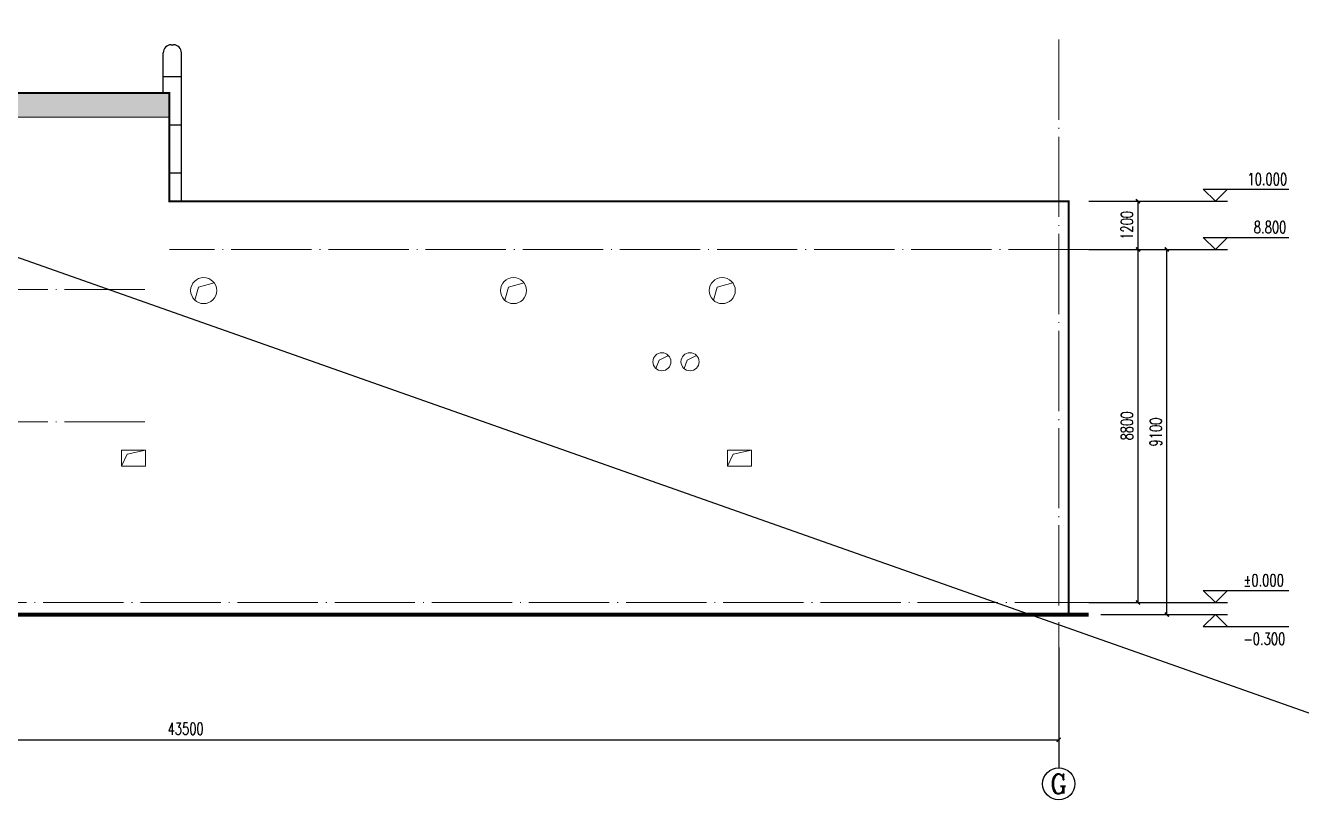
# Model space of a CAD drawing. Extents: x 238398 to 585159, y -66832 to 191977.
# Drawn here: x 402242 to 434028, y -4691 to 14948 of the extents above; entities that cross this region are included whole.
import ezdxf
from ezdxf.enums import TextEntityAlignment as Align

# ---------------------------------------------------------------- set-up
doc = ezdxf.new("R2010")
doc.units = 0
doc.header["$LTSCALE"] = 1000
doc.header["$MEASUREMENT"] = 0
doc.linetypes.add('DOTE', pattern=[2.42, 2, -0.2, 0.02, -0.2])
doc.layers.get('0').update_dxf_attribs({"color": 8})
doc.layers.get('Defpoints').update_dxf_attribs({"color": 8})
for name, color, linetype in [('-人员定位', 6, 'Continuous'), ('AXIS', 8, 'Continuous'), ('AXIS_TEXT', 8, 'Continuous'), ('DIM_ELEV', 8, 'Continuous'), ('PUB_DIM', 8, 'Continuous'), ('填充', 8, 'Continuous')]:
    doc.layers.add(name, color=color, linetype=linetype)
for name, color, linetype, lineweight in [('DOTE', 8, 'DOTE', 13), ('PUB_TEXT', 8, 'Continuous', 20), ('立面1线', 8, 'Continuous', 20)]:
    doc.layers.add(name, color=color, linetype=linetype, lineweight=lineweight)
doc.styles.add('_TCH_AXIS', font='complex.shx', dxfattribs={"bigfont": 'gbcbig.shx'})
doc.styles.add('_TCH_DIM', font='SIMPLEX', dxfattribs={"bigfont": 'GBCBIG'})
doc.styles.add('_TCH_DIM_T3', font='SIMPLEX', dxfattribs={"width": 0.705882, "bigfont": 'GBCBIG'})
doc.dimstyles.new('_TCH_ARCH&&100', dxfattribs={"dimtxt": 297.5, "dimasz": 100, "dimexe": 250, "dimexo": 300, "dimgap": 126.25, "dimtad": 1, "dimdec": 0, "dimzin": 0, "dimdsep": 46, "dimtxsty": '_TCH_DIM_T3', "dimblk": 'ARCHTICK', "dimcen": 0.09, "dimazin": 2, "dimtfac": 1, "dimtdec": 0, "dimtix": 1, "dimtmove": 2, "dimatfit": 3, "dimfxl": 0, "dimtolj": 1, "dimtzin": 0, "dimarcsym": 0})

# ---------------------------------------------------------------- blocks, each defined once
blk = doc.blocks.new('_ArchTick')
at = {"color": 0, "linetype": 'ByBlock', "const_width": 0.4}
blk.add_lwpolyline([(-0.5, -0.5), (0.5, 0.5)], dxfattribs=at)
blk = doc.blocks.new('*D370')
at = {"layer": 'AXIS', "color": 0, "lineweight": -2}
for p, q in [((384481, -853), (384481, -3103)), ((427981, -853), (427981, -3103)), ((384481, -2853), (427981, -2853))]:
    blk.add_line(p, q, dxfattribs=at)
at = {"layer": 'Defpoints', "color": 0}
for p in [(384481, -553), (427981, -553), (427981, -2853)]:
    blk.add_point(p, dxfattribs=at)
at = {"layer": 'AXIS', "color": 0, "lineweight": -2, "xscale": 100, "yscale": 100, "zscale": 100, "rotation": 180}
blk.add_blockref('_ArchTick', (384481, -2853), dxfattribs=at)
at = {"layer": 'AXIS', "color": 0, "lineweight": -2, "xscale": 100, "yscale": 100, "zscale": 100}
blk.add_blockref('_ArchTick', (427981, -2853), dxfattribs=at)
at = {"layer": 'AXIS', "color": 0, "insert": (406231, -2578), "char_height": 297.5, "attachment_point": 5, "style": '_TCH_DIM_T3'}
blk.add_mtext('\\A1;43500', dxfattribs=at)
blk = doc.blocks.new('*D371')
at = {"layer": 'Defpoints', "color": 0}
for p in [(428428, 9367), (429956, 9367), (428428, 567)]:
    blk.add_point(p, dxfattribs=at)
at = {"layer": 'PUB_DIM', "color": 0, "lineweight": -2}
for p, q in [((428728, 9367), (430206, 9367)), ((429956, 567), (429956, 9367)), ((428728, 567), (430206, 567))]:
    blk.add_line(p, q, dxfattribs=at)
at = {"layer": 'PUB_DIM', "color": 0, "lineweight": -2, "xscale": 100, "yscale": 100, "zscale": 100}
for p, rotation in [((429956, 9367), 90), ((429956, 567), 270)]:
    blk.add_blockref('_ArchTick', p, dxfattribs=dict(at, rotation=rotation))
at = {"layer": 'PUB_DIM', "color": 0, "insert": (429681, 4967), "char_height": 297.5, "attachment_point": 5, "rotation": 90, "style": '_TCH_DIM_T3'}
blk.add_mtext('\\A1;8800', dxfattribs=at)
blk = doc.blocks.new('*D372')
at = {"layer": 'Defpoints', "color": 0}
for p in [(428428, 10567), (429956, 10567), (428428, 9367)]:
    blk.add_point(p, dxfattribs=at)
at = {"layer": 'PUB_DIM', "color": 0, "lineweight": -2}
for p, q in [((428728, 10567), (430206, 10567)), ((429956, 9367), (429956, 10567)), ((428728, 9367), (430206, 9367))]:
    blk.add_line(p, q, dxfattribs=at)
at = {"layer": 'PUB_DIM', "color": 0, "lineweight": -2, "xscale": 100, "yscale": 100, "zscale": 100}
for p, rotation in [((429956, 10567), 90), ((429956, 9367), 270)]:
    blk.add_blockref('_ArchTick', p, dxfattribs=dict(at, rotation=rotation))
at = {"layer": 'PUB_DIM', "color": 0, "insert": (429681, 9967), "char_height": 297.5, "attachment_point": 5, "rotation": 90, "style": '_TCH_DIM_T3'}
blk.add_mtext('\\A1;1200', dxfattribs=at)
blk = doc.blocks.new('*D373')
at = {"layer": 'AXIS', "color": 0, "lineweight": -2}
for p, q in [((429028, 9367), (430925, 9367)), ((430675, 267), (430675, 9367)), ((429028, 267), (430925, 267))]:
    blk.add_line(p, q, dxfattribs=at)
at = {"layer": 'Defpoints', "color": 0}
for p in [(428728, 9367), (430675, 9367), (428728, 267)]:
    blk.add_point(p, dxfattribs=at)
at = {"layer": 'AXIS', "color": 0, "lineweight": -2, "xscale": 100, "yscale": 100, "zscale": 100}
for p, rotation in [((430675, 9367), 90), ((430675, 267), 270)]:
    blk.add_blockref('_ArchTick', p, dxfattribs=dict(at, rotation=rotation))
at = {"layer": 'AXIS', "color": 0, "insert": (430400, 4817), "char_height": 297.5, "attachment_point": 5, "rotation": 90, "style": '_TCH_DIM_T3'}
blk.add_mtext('\\A1;9100', dxfattribs=at)

msp = doc.modelspace()

# ---------------------------------------------------------------- hatches: boundary and pattern name
at = {"layer": '填充'}
h = msp.add_hatch(dxfattribs=at)
h.set_pattern_fill('松散材料', color=256, scale=30, style=0)
h.set_pattern_definition([(0, (0, 0), (28.125, 56.25), [0, -56.25])])
h.paths.add_polyline_path([(405826.5, 12666.8), (405826.5, 13266.8), (379980.6, 13266.8), (379980.6, 12666.8)])

# ---------------------------------------------------------------- linework, layer by layer
at = {"layer": '-人员定位'}
msp.add_line((364934.5, 22280.2), (533134.5, -37119.8), dxfattribs=at)
at = {"color": 252}
for p, q in [((405871.6, 14466.8), (405926.5, 14466.8)), ((405671.6, 13266.8), (405671.6, 14266.8)), ((406126.5, 10566.8), (406126.5, 14266.8)), ((406126.5, 13666.8), (405671.6, 13666.8)), ((406126.5, 12466.8), (405826.5, 12466.8)), ((406126.5, 11266.8), (405826.5, 11266.8))]:
    msp.add_line(p, q, dxfattribs=at)
for centre, start, end in [((405871.6, 14266.8), 90, 180), ((405926.5, 14266.8), 0, 90)]:
    msp.add_arc(centre, 200, start, end, dxfattribs=at)
at = {"layer": 'AXIS'}
msp.add_line((427980.6, -552.8), (427980.6, -3552.8), dxfattribs=at)
msp.add_circle((427980.6, -3952.8), 400, dxfattribs=at)
at = {"layer": 'DIM_ELEV'}
for p, q in [((431883.4, 10566.8), (431583.4, 10866.8)), ((431583.4, 10866.8), (433711.6, 10866.8)), ((431883.4, 10566.8), (432183.4, 10866.8)), ((429998.5, 10566.8), (432183.4, 10566.8)), ((431883.4, 9366.8), (431583.4, 9666.8)), ((431583.4, 9666.8), (433711.6, 9666.8)), ((431883.4, 9366.8), (432183.4, 9666.8)), ((429998.5, 9366.8), (432183.4, 9366.8)), ((431883.4, 566.8), (431583.4, 866.8)), ((431583.4, 866.8), (433711.6, 866.8)), ((431883.4, 566.8), (432183.4, 866.8)), ((429998.5, 566.8), (432183.4, 566.8)), ((429998.5, 266.8), (432183.4, 266.8)), ((431883.4, 266.8), (431583.4, -33.2)), ((431883.4, 266.8), (432183.4, -33.2)), ((431583.4, -33.2), (433711.6, -33.2))]:
    msp.add_line(p, q, dxfattribs=at)
at = {"layer": 'DOTE'}
for p, q in [((427980.6, 14595.9), (427980.6, -552.8)), ((405216.3, 12666.8), (377923.2, 12666.8)), ((428728, 9366.8), (405826.5, 9366.8)), ((405216.3, 8366.8), (377923.2, 8366.8)), ((405216.3, 5066.8), (377923.2, 5066.8)), ((428884.4, 566.8), (377923.2, 566.8))]:
    msp.add_line(p, q, dxfattribs=at)
at = {"layer": '立面1线'}
for points, const_width in [([(384230.6, 266.8), (384230.6, 4266.8), (379980.6, 4266.8), (379980.6, 13266.8), (405826.5, 13266.8), (405826.5, 10566.8), (428230.6, 10566.8), (428230.6, 266.8)], 50), ([(428728, 266.8), (377923.2, 266.8)], 100)]:
    msp.add_lwpolyline(points, dxfattribs=dict(at, const_width=const_width))
for points in [[(379980.6, 12666.8), (405826.5, 12666.8)], [(406944.2, 8532), (406552, 8428.3), (406462.2, 8101.1)], [(414661.9, 8532), (414269.7, 8428.3), (414180, 8101.1)], [(419861.9, 8532), (419469.7, 8428.3), (419380, 8101.1)], [(418260.2, 6720.2), (418026.4, 6606.6), (417946.2, 6398.6)], [(418960.2, 6720.2), (418726.4, 6606.6), (418646.2, 6398.6)], [(405230.6, 4366.8), (404771.1, 4265.2), (404630.6, 3966.8)], [(420330.6, 4366.8), (419871.1, 4265.2), (419730.6, 3966.8)]]:
    msp.add_lwpolyline(points, dxfattribs=at)
for points in [[(404630.6, 3966.8), (405230.6, 3966.8), (405230.6, 4366.8), (404630.6, 4366.8)], [(419730.6, 3966.8), (420330.6, 3966.8), (420330.6, 4366.8), (419730.6, 4366.8)]]:
    msp.add_lwpolyline(points, close=True, dxfattribs=at)
for centre, radius in [((406680.6, 8341.8), 325), ((414398.4, 8341.8), 325), ((419598.4, 8341.8), 325), ((418095.6, 6566.8), 225), ((418795.6, 6566.8), 225)]:
    msp.add_circle(centre, radius, dxfattribs=at)

# ---------------------------------------------------------------- texts
at = {"layer": 'AXIS_TEXT', "style": '_TCH_AXIS'}
msp.add_text('G', height=485.9, dxfattribs=at).set_placement((427772.4, -4195.7), (428188.9, -4195.7), align=Align.FIT)
at = {"layer": 'PUB_TEXT', "style": '_TCH_DIM', "width": 0.705882}
for s, p in [('10.000', (432681.6, 10971.8)), ('8.800', (432841.6, 9771.8)), ('%%P0.000', (432581.6, 971.8)), ('-0.300', (432581.6, -488.2))]:
    msp.add_text(s, height=297.5, dxfattribs=at).set_placement(p)

# ---------------------------------------------------------------- dimensions: what is measured, and where the dimension line sits
at = {"layer": 'AXIS'}
for p1, p2, distance, picture, middle in [((428728, 266.8), (428728, 9366.8), -1947.4, '*D373', (430400.3, 4816.8)), ((384480.6, -552.8), (427980.6, -552.8), -2300, '*D370', (406230.6, -2577.8))]:
    dim = msp.add_aligned_dim(p1=p1, p2=p2, distance=distance, dimstyle='_TCH_ARCH&&100', dxfattribs=at)
    dim.commit()
    dim.dimension.update_dxf_attribs({"geometry": picture, "text_midpoint": middle})
at = {"layer": 'PUB_DIM'}
for p1, p2, picture, middle in [((428428, 9366.8), (428428, 10566.8), '*D372', (429681.2, 9966.8)), ((428428, 566.8), (428428, 9366.8), '*D371', (429681.2, 4966.8))]:
    dim = msp.add_aligned_dim(p1=p1, p2=p2, distance=-1528.2, dimstyle='_TCH_ARCH&&100', dxfattribs=at)
    dim.commit()
    dim.dimension.update_dxf_attribs({"geometry": picture, "text_midpoint": middle})

doc.saveas('drawing.dxf')
